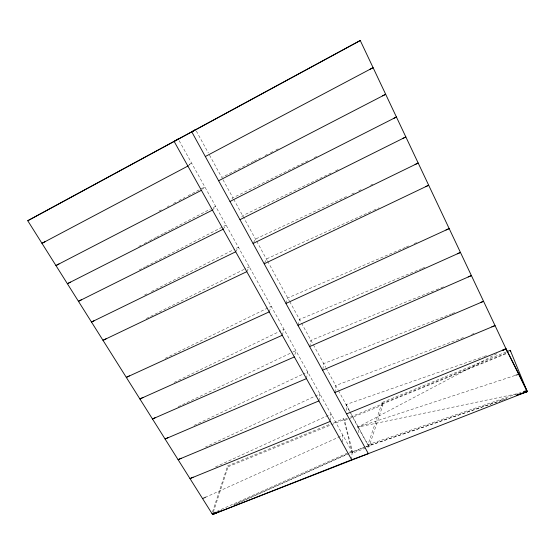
<?xml version="1.0" encoding="UTF-8"?>
<svg xmlns="http://www.w3.org/2000/svg" width="555" height="555" viewBox="0 0 555 555"><rect width="100%" height="100%" fill="white"/><g stroke="black" fill="none" stroke-linecap="round" stroke-linejoin="round"><path stroke-width="0.42" stroke-dasharray="2.77 2.08" d="M351.703 459.762L352.106 451.839L365.35 446.928L349.907 453.199M342.386 442.099L342.9 435.273L205.718 497.169M334.984 392.461L335.706 385.538L465.118 336.857M330.385 420.572L331.099 414.037L214.431 467.428M318.896 400.939L319.909 393.904L205.503 446.955M322.837 369.318L323.669 363.567L451.264 313.894M306.443 378.621L307.692 371.933L302.995 374.146M309.732 346.514L310.946 340.326L435.293 290.161M294.913 354.569L295.843 350.614L292.728 352.099M298.063 325.279L299.506 319.444L421.412 268.703M282.259 335.269L283.993 329.295L279.318 331.55M286.047 303.412L287.733 297.945L405.434 247.377M213.363 512.008L228.098 466.727L227.592 465.888L330.003 424.221M212.523 511.918L227.592 465.888M506.243 351.967L381.944 402.555L382.929 404.914L369.033 446.733L352.813 453.109L179.015 140.422M368.999 446.754L367.965 444.784L381.958 403.09M269.217 311.875L271.208 306.291L164.28 358.759M264.562 263.07L266.393 258.984L372.752 210.664M246.781 271.666L249.244 266.775L244.602 269.106M253.503 242.722L255.48 239.052L347.784 195.936M235.695 251.79L238.393 247.246L233.78 249.597M241.786 216.984L242.667 215.659L332.459 172.348M223.124 229.243L226.086 225.108L146.118 266.386M231.941 199.03L232.899 197.816L309.621 159.909M212.44 210.095L215.631 206.3L211.025 208.708M202.54 189.158L204.837 186.875L200.251 189.297M187.881 166.07L191.621 163.108L188.568 164.745M159.021 211.087L161.318 209.873M167.423 206.647L168.949 205.843M173.528 203.421L175.824 202.207M178.876 200.591L184.981 197.365M188.041 195.755L199.488 189.699M496.857 353.66L357.933 427.1L359.036 433.504M138.819 246.413L141.123 245.213M144.196 243.61L148.802 241.203M149.572 240.801L155.719 237.589M156.482 237.186L163.399 233.579M164.169 233.176L170.309 229.971M171.079 229.569L210.255 209.11M139.194 269.959L145.348 266.782M253.469 161.401L221.764 177.496L209.561 155.206M254.239 161.012L260.427 157.87M265.061 155.518L267.385 154.339M270.479 152.771L272.796 151.591M275.89 150.023L278.208 148.844M144.557 295.024L146.867 293.852M151.48 291.5L233.01 249.993M146.326 318.535L243.825 269.494M314.276 157.613L316.6 156.461M335.581 170.843L339.48 168.963M174.159 382.395L278.541 331.932M178.19 406.725L291.951 352.474M194.077 425.38L302.211 374.514M351.697 194.104L354.825 192.647M358.738 190.816L361.083 189.72M370.469 185.335L372.814 184.239M373.543 210.31L379.051 207.806M346.584 454.316L233.849 504.918L349.116 453.553M349.74 452.901L352.106 451.839M216.721 511.446L351.738 451.173L343.607 418.692L330.808 423.902M406.232 247.037L410.207 245.331M414.183 243.617L416.569 242.597M422.209 268.37L426.191 266.712M382.444 404.005L382.43 403.471L506.701 352.938M228.098 466.727L347.298 418.29M350.489 416.985L506.895 353.424M352.813 453.109L344.593 420.482L382.929 404.914M436.098 289.835L440.108 288.218M440.913 287.892L444.923 286.276M366.154 446.685L501.068 400.509M367.965 444.784L517.746 393.592L357.933 427.1L350.059 412.074M452.068 313.582L456.106 312.007M471.59 334.422L474.012 333.513M366.127 446.643L501.061 400.537M346.5 410.457L346.119 404.553L483.176 356.782M483.995 356.497L486.437 355.644M518.564 393.315L523.455 391.643M501.887 400.224L506.791 398.559L501.88 400.252M514.908 375.52L357.933 427.1L368.464 445.776L350.996 413.551M343.607 418.692L344.593 420.482M196.324 131.035L208.333 152.965M223.006 179.751L232.899 197.816M233.71 199.3L256.285 240.523M256.688 241.265L267.212 260.482M267.628 261.232L289.356 300.914M289.765 301.656L301.143 322.427M301.552 323.176L312.999 344.079M313.409 344.828L325.75 367.354M326.16 368.118L338.106 389.929M338.508 390.658L350.587 412.802M371.246 443.494L371.781 444.472M381.944 402.555L382.43 403.471M346.119 404.553L349.664 411.317"/><path stroke-width="0.83" d="M195.492 129.523L191.773 131.84L368.353 453.643L351.703 459.762L212.558 514.478L27.75 220.73L360.257 40.522L506.021 348.817L527.25 391.601L212.558 514.478L219.655 511.294M178.176 138.91L174.124 141.4L351.703 459.762M27.75 220.73L360.257 40.522M45.024 241.696L41.965 243.333L187.881 166.07M205.329 156.51L373.092 67.661L370.019 69.271M59.003 263.937L55.951 265.554L201.396 190.303M502.969 350.434L506.021 348.817L519.015 374.174L527.25 391.601L516.615 395.229M70.45 282.113L67.377 283.723L212.44 210.095M218.649 180.75L385.683 94.294L382.589 95.862M81.523 299.728L78.449 301.316L223.124 229.243M230.034 201.458L396.43 117.022L393.329 118.555M94.565 320.478L91.492 322.046L235.695 251.79M106.095 338.779L102.994 340.333L246.781 271.666M240.017 219.634L405.851 136.953L402.729 138.459M129.405 375.867L126.311 377.386L269.217 311.875M253.108 243.458L418.186 163.045L415.057 164.509M143.003 397.463L139.888 398.969L282.259 335.269M264.256 263.757L428.689 185.252L425.539 186.688M155.601 417.499L152.479 418.983L294.351 356.948M168.22 437.541L165.085 439.019L306.443 378.621M181.214 458.215L178.079 459.672L318.896 400.939M286.047 303.412L449.175 228.584L445.991 229.95M193.147 477.161L189.99 478.604L330.301 421.391M202.568 498.591L205.718 497.169M298.063 325.279L460.456 252.449L457.271 253.774M211.989 513.562L215.146 512.154M212.558 514.478L220.453 510.954M309.732 346.514L471.396 275.592L468.191 276.889M322.712 370.136L483.565 301.316L480.332 302.579M334.984 392.461L495.046 325.605L491.806 326.819M346.722 413.829L506.021 348.817L502.754 349.955M507.048 351.641L510.253 350.337L510.711 351.315M526.723 390.533L523.455 391.643M516.615 395.215L527.25 391.601L510.253 350.337M515.727 375.256L519.015 374.174M524.08 392.267L527.25 391.601"/></g></svg>
